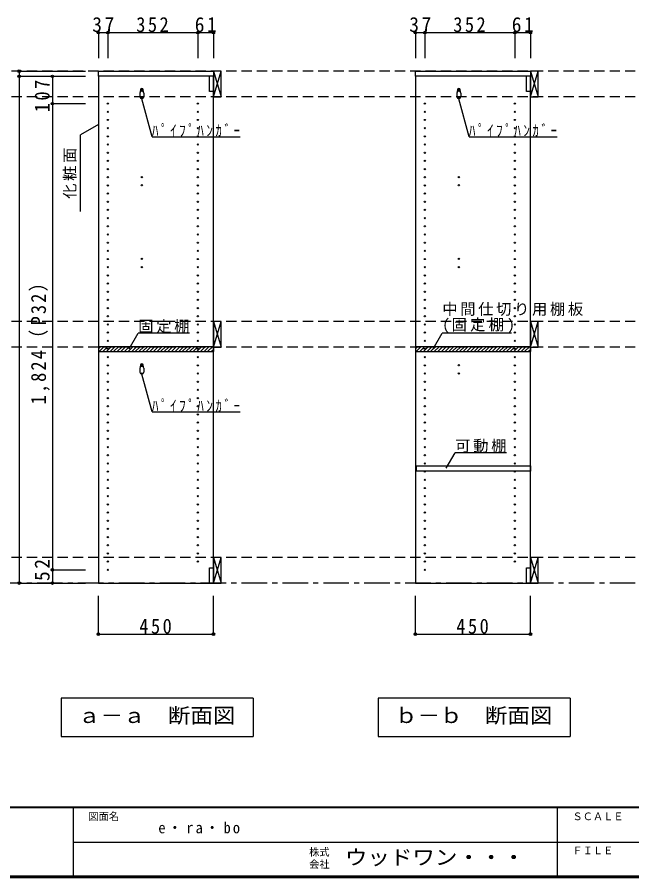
# Model space of a CAD drawing. Units: millimetres at full size, sheet at 1:20. Extents: x -3922 to 3878, y -2932 to 2722.
# Drawn here: x -241 to 2163, y -2864 to 503 of the extents above; entities that cross this region are included whole.
import ezdxf
from ezdxf.enums import TextEntityAlignment as Align

# ---------------------------------------------------------------- set-up
doc = ezdxf.new("R2010")
doc.units = ezdxf.units.MM
doc.header["$LTSCALE"] = 20
doc.header["$PDMODE"] = 32
doc.header["$PDSIZE"] = 10
doc.linetypes.add('CHAIN1', pattern=[8, 5, -1, 1, -1])
doc.linetypes.add('DASHED2', pattern=[3, 2, -1])
for name, color, linetype in [('0-2_本体', 2, 'Continuous'), ('0-3_固定棚', 2, 'Continuous'), ('0-4_可動棚', 3, 'Continuous'), ('0-5', 4, 'Continuous'), ('0-6_ﾊﾟｲﾌﾟﾊﾝｶﾞｰ', 7, 'Continuous'), ('0-7_桟木・巾木', 2, 'Continuous'), ('0-8_引き出し', 3, 'Continuous'), ('0-A_文字', 7, 'Continuous'), ('0-B_寸法', 4, 'Continuous'), ('0-C_ハッチ', 4, 'Continuous'), ('F-1_枠', 6, 'Continuous'), ('F-A_文字', 7, 'Continuous')]:
    doc.layers.add(name, color=color, linetype=linetype)
doc.styles.add('ＭＳ ゴシック', font='')
doc.styles.get('ＭＳ ゴシック').set_extended_font_data('MS Gothic')

msp = doc.modelspace()

# ---------------------------------------------------------------- linework, layer by layer
at = {"layer": '0-2_本体'}
for p, q in [((76.94, 271.73), (76.94, 291.73)), ((76.94, 291.73), (526.94, 291.73)), ((526.94, 271.73), (76.94, 271.73)), ((526.94, 291.73), (526.94, 271.73)), ((1316.94, 271.73), (1316.94, 291.73)), ((1316.94, 291.73), (1766.94, 291.73)), ((1766.94, 271.73), (1316.94, 271.73)), ((1766.94, 291.73), (1766.94, 271.73))]:
    msp.add_line(p, q, dxfattribs=at)
at = {"layer": '0-3_固定棚'}
for p, q in [((76.94, -785.27), (76.94, -805.27)), ((76.94, -785.27), (526.94, -785.27)), ((76.94, -805.27), (526.94, -805.27)), ((526.94, -785.27), (526.94, -805.27)), ((1316.94, -785.27), (1316.94, -805.27)), ((1316.94, -785.27), (1766.94, -785.27)), ((1316.94, -805.27), (1766.94, -805.27)), ((1766.94, -785.27), (1766.94, -805.27))]:
    msp.add_line(p, q, dxfattribs=at)
at = {"layer": '0-4_可動棚', "color": 2}
msp.add_lwpolyline([(1321.94, -1252.77), (1766.94, -1252.77), (1766.94, -1272.77), (1321.94, -1272.77)], close=True, dxfattribs=at)
at = {"layer": '0-5', "color": 3}
for p, q in [((76.94, 271.73), (76.94, -1711.27)), ((526.94, 271.73), (76.94, 271.73)), ((526.94, -1711.27), (526.94, 271.73)), ((1316.94, 271.73), (1316.94, -1711.27)), ((1766.94, 271.73), (1316.94, 271.73)), ((1766.94, -1711.27), (1766.94, 271.73)), ((76.94, -1711.27), (526.94, -1711.27)), ((1316.94, -1711.27), (1766.94, -1711.27))]:
    msp.add_line(p, q, dxfattribs=at)
at = {"layer": '0-5'}
for centre in [(246.94, 218.23), (1486.94, 218.23), (246.94, 186.23), (1486.94, 186.23), (113.94, 164.73), (113.94, 132.73), (465.94, 164.73), (465.94, 132.73), (1353.94, 164.73), (1353.94, 132.73), (1705.94, 164.73), (1705.94, 132.73), (113.94, 100.73), (465.94, 100.73), (1353.94, 100.73), (1705.94, 100.73), (113.94, 68.73), (465.94, 68.73), (1353.94, 68.73), (1705.94, 68.73), (113.94, 36.73), (465.94, 36.73), (1353.94, 36.73), (1705.94, 36.73), (113.94, 4.73), (465.94, 4.73), (1353.94, 4.73), (1705.94, 4.73), (113.94, -27.27), (465.94, -27.27), (1353.94, -27.27), (1705.94, -27.27), (113.94, -59.27), (465.94, -59.27), (1353.94, -59.27), (1705.94, -59.27), (113.94, -91.27), (465.94, -91.27), (1353.94, -91.27), (1705.94, -91.27), (113.94, -123.27), (246.94, -122.77), (465.94, -123.27), (1353.94, -123.27), (1486.94, -122.77), (1705.94, -123.27), (113.94, -155.27), (246.94, -154.77), (465.94, -155.27), (1353.94, -155.27), (1486.94, -154.77), (1705.94, -155.27), (113.94, -187.27), (465.94, -187.27), (1353.94, -187.27), (1705.94, -187.27), (113.94, -219.27), (465.94, -219.27), (1353.94, -219.27), (1705.94, -219.27), (113.94, -251.27), (465.94, -251.27), (1353.94, -251.27), (1705.94, -251.27), (113.94, -283.27), (465.94, -283.27), (1353.94, -283.27), (1705.94, -283.27), (113.94, -315.27), (465.94, -315.27), (1353.94, -315.27), (1705.94, -315.27), (113.94, -347.27), (465.94, -347.27), (1353.94, -347.27), (1705.94, -347.27), (113.94, -379.27), (465.94, -379.27), (1353.94, -379.27), (1705.94, -379.27), (113.94, -411.27), (465.94, -411.27), (1353.94, -411.27), (1705.94, -411.27), (113.94, -443.27), (246.94, -442.77), (465.94, -443.27), (1353.94, -443.27), (1486.94, -442.77), (1705.94, -443.27), (113.94, -475.27), (113.94, -507.27), (246.94, -474.77), (465.94, -475.27), (465.94, -507.27), (1353.94, -475.27), (1353.94, -507.27), (1486.94, -474.77), (1705.94, -475.27), (1705.94, -507.27), (113.94, -539.27), (465.94, -539.27), (1353.94, -539.27), (1705.94, -539.27), (113.94, -571.27), (465.94, -571.27), (1353.94, -571.27), (1705.94, -571.27), (113.94, -603.27), (465.94, -603.27), (1353.94, -603.27), (1705.94, -603.27), (113.94, -635.27), (465.94, -635.27), (1353.94, -635.27), (1705.94, -635.27), (113.94, -667.27), (465.94, -667.27), (1353.94, -667.27), (1705.94, -667.27), (113.94, -699.27), (465.94, -699.27), (1353.94, -699.27), (1705.94, -699.27), (113.94, -731.27), (465.94, -731.27), (1353.94, -731.27), (1705.94, -731.27), (113.94, -763.27), (465.94, -763.27), (1353.94, -763.27), (1705.94, -763.27), (113.94, -795.27), (465.94, -795.27), (1353.94, -795.27), (1705.94, -795.27), (113.94, -827.27), (465.94, -827.27), (1353.94, -827.27), (1705.94, -827.27), (113.94, -859.27), (246.94, -858.77), (465.94, -859.27), (1353.94, -859.27), (1486.94, -858.77), (1705.94, -859.27), (113.94, -891.27), (246.94, -890.77), (465.94, -891.27), (1353.94, -891.27), (1486.94, -890.77), (1705.94, -891.27), (113.94, -923.27), (465.94, -923.27), (1353.94, -923.27), (1705.94, -923.27), (113.94, -955.27), (465.94, -955.27), (1353.94, -955.27), (1705.94, -955.27), (113.94, -987.27), (465.94, -987.27), (1353.94, -987.27), (1705.94, -987.27), (113.94, -1019.27), (465.94, -1019.27), (1353.94, -1019.27), (1705.94, -1019.27), (113.94, -1051.27), (465.94, -1051.27), (1353.94, -1051.27), (1705.94, -1051.27), (113.94, -1083.27), (465.94, -1083.27), (1353.94, -1083.27), (1705.94, -1083.27), (113.94, -1115.27), (113.94, -1147.27), (465.94, -1115.27), (465.94, -1147.27), (1353.94, -1115.27), (1353.94, -1147.27), (1705.94, -1115.27), (1705.94, -1147.27), (113.94, -1179.27), (465.94, -1179.27), (1353.94, -1179.27), (1705.94, -1179.27), (113.94, -1211.27), (465.94, -1211.27), (1353.94, -1211.27), (1705.94, -1211.27), (113.94, -1243.27), (465.94, -1243.27), (1353.94, -1243.27), (1705.94, -1243.27), (113.94, -1275.27), (465.94, -1275.27), (1353.94, -1275.27), (1705.94, -1275.27), (113.94, -1307.27), (465.94, -1307.27), (1353.94, -1307.27), (1705.94, -1307.27), (113.94, -1339.27), (465.94, -1339.27), (1353.94, -1339.27), (1705.94, -1339.27), (113.94, -1371.27), (465.94, -1371.27), (1353.94, -1371.27), (1705.94, -1371.27), (113.94, -1403.27), (465.94, -1403.27), (1353.94, -1403.27), (1705.94, -1403.27), (113.94, -1435.27), (465.94, -1435.27), (1353.94, -1435.27), (1705.94, -1435.27), (113.94, -1467.27), (465.94, -1467.27), (1353.94, -1467.27), (1705.94, -1467.27), (113.94, -1499.27), (465.94, -1499.27), (1353.94, -1499.27), (1705.94, -1499.27), (113.94, -1531.27), (465.94, -1531.27), (1353.94, -1531.27), (1705.94, -1531.27), (113.94, -1563.27), (465.94, -1563.27), (1353.94, -1563.27), (1705.94, -1563.27), (113.94, -1595.27), (465.94, -1595.27), (1353.94, -1595.27), (1705.94, -1595.27), (113.94, -1627.27), (465.94, -1627.27), (1353.94, -1627.27), (1705.94, -1627.27), (113.94, -1659.27), (1353.94, -1659.27)]:
    msp.add_circle(centre, 2.5, dxfattribs=at)
at = {"layer": '0-6_ﾊﾟｲﾌﾟﾊﾝｶﾞｰ', "color": 2}
for p, q in [((239.44, 206.23), (239.44, 191.23)), ((254.44, 206.23), (254.44, 191.23)), ((1479.44, 206.23), (1479.44, 191.23)), ((1494.44, 206.23), (1494.44, 191.23)), ((239.44, -870.77), (239.44, -885.77)), ((254.44, -870.77), (254.44, -885.77))]:
    msp.add_line(p, q, dxfattribs=at)
at = {"layer": '0-6_ﾊﾟｲﾌﾟﾊﾝｶﾞｰ'}
for centre, radius, start, end in [((285.54, 204.72), 46.13, 162.96035, 178.115), ((246.94, 218.23), 5.5, 0, 180), ((208.33, 204.72), 46.13, 1.885, 17.03965), ((1525.54, 204.72), 46.13, 162.96035, 178.115), ((1486.94, 218.23), 5.5, 0, 180), ((1448.33, 204.72), 46.13, 1.885, 17.03965), ((285.54, -872.28), 46.13, 162.96035, 178.115), ((246.94, -858.77), 5.5, 0, 180), ((208.33, -872.28), 46.13, 1.885, 17.03965)]:
    msp.add_arc(centre, radius, start, end, dxfattribs=at)
at = {"layer": '0-6_ﾊﾟｲﾌﾟﾊﾝｶﾞｰ', "color": 2}
for centre, start, end in [((246.94, 206.23), 0, 180), ((1486.94, 206.23), 0, 180), ((246.94, 191.23), 180, 0), ((1486.94, 191.23), 180, 0), ((246.94, -870.77), 0, 180), ((246.94, -885.77), 180, 0)]:
    msp.add_arc(centre, 7.5, start, end, dxfattribs=at)
at = {"layer": '0-7_桟木・巾木'}
for p, q in [((526.94, 271.73), (511.94, 271.73)), ((511.94, 211.73), (511.94, 271.73)), ((526.94, 271.73), (526.94, 230.73)), ((1766.94, 271.73), (1751.94, 271.73)), ((1751.94, 211.73), (1751.94, 271.73)), ((1766.94, 271.73), (1766.94, 230.73)), ((511.94, -1651.27), (526.94, -1651.27)), ((526.94, -1651.27), (526.94, -1711.27)), ((1751.94, -1651.27), (1766.94, -1651.27)), ((1766.94, -1651.27), (1766.94, -1711.27))]:
    msp.add_line(p, q, dxfattribs=at)
for points in [[(526.94, 211.73), (515.44, 211.73), (511.94, 211.73)], [(1766.94, 211.73), (1755.44, 211.73), (1751.94, 211.73)], [(526.94, -1711.27), (511.94, -1711.27), (511.94, -1651.27)], [(1766.94, -1711.27), (1751.94, -1711.27), (1751.94, -1651.27)]]:
    msp.add_lwpolyline(points, dxfattribs=at)
at = {"layer": '0-8_引き出し'}
for p, q in [((526.94, 291.73), (526.94, 191.73)), ((556.94, 291.73), (526.94, 291.73)), ((556.94, 191.73), (556.94, 291.73)), ((1766.94, 291.73), (1766.94, 191.73)), ((1796.94, 291.73), (1766.94, 291.73)), ((1796.94, 191.73), (1796.94, 291.73)), ((526.94, 191.73), (556.94, 191.73)), ((1766.94, 191.73), (1796.94, 191.73)), ((526.94, -1611.27), (526.94, -1711.27)), ((556.94, -1611.27), (526.94, -1611.27)), ((556.94, -1711.27), (556.94, -1611.27)), ((1766.94, -1611.27), (1766.94, -1711.27)), ((1796.94, -1611.27), (1766.94, -1611.27)), ((1796.94, -1711.27), (1796.94, -1611.27)), ((526.94, -1711.27), (556.94, -1711.27)), ((1766.94, -1711.27), (1796.94, -1711.27))]:
    msp.add_line(p, q, dxfattribs=at)
at = {"layer": '0-8_引き出し', "color": 7}
for p, q in [((526.94, 191.73), (556.94, 291.73)), ((526.94, 291.73), (556.94, 191.73)), ((1766.94, 191.73), (1796.94, 291.73)), ((1766.94, 291.73), (1796.94, 191.73)), ((526.94, -688.27), (556.94, -788.27)), ((526.94, -788.27), (556.94, -688.27)), ((1766.94, -688.27), (1796.94, -788.27)), ((1766.94, -788.27), (1796.94, -688.27)), ((526.94, -1711.27), (556.94, -1611.27)), ((526.94, -1611.27), (556.94, -1711.27)), ((1766.94, -1711.27), (1796.94, -1611.27)), ((1766.94, -1611.27), (1796.94, -1711.27))]:
    msp.add_line(p, q, dxfattribs=at)
at = {"layer": '0-8_引き出し'}
for points in [[(556.94, -788.27), (556.94, -688.27), (526.94, -688.27), (526.94, -788.27)], [(1796.94, -788.27), (1796.94, -688.27), (1766.94, -688.27), (1766.94, -788.27)]]:
    msp.add_lwpolyline(points, close=True, dxfattribs=at)
at = {"layer": '0-A_文字'}
for p, q in [((286.68, 35.43), (246.94, 183.73)), ((1526.68, 35.43), (1486.94, 183.73)), ((76.94, 82.66), (6.94, 42.25)), ((6.94, -257.75), (6.94, 42.25)), ((286.68, 35.43), (631.68, 35.43)), ((1526.68, 35.43), (1871.68, 35.43)), ((197.81, -794.33), (232.83, -733.68)), ((432.83, -733.68), (232.83, -733.68)), ((1387.02, -794.33), (1422.04, -733.68)), ((1693.42, -733.68), (1422.04, -733.68)), ((286.68, -1041.57), (246.94, -893.27)), ((286.68, -1041.57), (631.68, -1041.57)), ((1437.81, -1261.83), (1472.83, -1201.18)), ((1672.83, -1201.18), (1472.83, -1201.18)), ((681.94, -2161.27), (681.94, -2311.27)), ((1921.94, -2161.27), (1921.94, -2311.27)), ((-68.06, -2311.27), (681.94, -2311.27)), ((1171.94, -2311.27), (1921.94, -2311.27))]:
    msp.add_line(p, q, dxfattribs=at)
at = {"layer": '0-A_文字', "linetype": 'CHAIN1'}
msp.add_line((3136.94, -1711.27), (-3153.06, -1711.27), dxfattribs=at)
at = {"layer": '0-A_文字'}
for points in [[(681.94, -2161.27), (-68.06, -2161.27), (-68.06, -2311.27)], [(1921.94, -2161.27), (1171.94, -2161.27), (1171.94, -2311.27)]]:
    msp.add_lwpolyline(points, dxfattribs=at)
at = {"layer": '0-B_寸法'}
for p, q in [((76.94, 442.73), (76.94, 342.73)), ((76.94, 442.73), (526.94, 442.73)), ((113.94, 442.73), (113.94, 342.73)), ((465.94, 442.73), (465.94, 342.73)), ((526.94, 442.73), (526.94, 342.73)), ((1316.94, 442.73), (1316.94, 342.73)), ((1316.94, 442.73), (1766.94, 442.73)), ((1353.94, 442.73), (1353.94, 342.73)), ((1705.94, 442.73), (1705.94, 342.73)), ((1766.94, 442.73), (1766.94, 342.73)), ((-233.06, 291.73), (-233.06, 271.73)), ((-233.06, 291.73), (26.94, 291.73)), ((-233.06, 271.73), (26.94, 271.73)), ((-233.06, 271.73), (-233.06, -1711.27)), ((-103.06, 271.73), (26.94, 271.73)), ((-103.06, 271.73), (-103.06, 164.73)), ((-103.06, 164.73), (26.94, 164.73)), ((-103.06, 164.73), (-103.06, -1659.27)), ((-103.06, -1659.27), (26.94, -1659.27)), ((-103.06, -1659.27), (-103.06, -1711.27)), ((-233.06, -1711.27), (26.94, -1711.27)), ((-103.06, -1711.27), (26.94, -1711.27)), ((76.94, -1911.27), (76.94, -1761.27)), ((526.94, -1911.27), (526.94, -1761.27)), ((1316.94, -1911.27), (1316.94, -1761.27)), ((1766.94, -1911.27), (1766.94, -1761.27)), ((76.94, -1911.27), (526.94, -1911.27)), ((1316.94, -1911.27), (1766.94, -1911.27))]:
    msp.add_line(p, q, dxfattribs=at)
at = {"layer": '0-B_寸法', "linetype": 'DASHED2'}
for p, q in [((3136.94, 291.73), (-3153.06, 291.73)), ((3136.94, 191.73), (-3153.06, 191.73)), ((3136.94, -688.27), (-3153.06, -688.27)), ((3136.94, -788.27), (-3153.06, -788.27)), ((3136.94, -1611.27), (-3153.06, -1611.27))]:
    msp.add_line(p, q, dxfattribs=at)
at = {"layer": '0-B_寸法', "color": 7}
for p in [(76.94, 442.73), (113.94, 442.73), (465.94, 442.73), (526.94, 442.73), (1316.94, 442.73), (1353.94, 442.73), (1705.94, 442.73), (1766.94, 442.73), (-233.06, 291.73), (-233.06, 271.73), (-103.06, 271.73), (-103.06, 164.73), (-103.06, -1659.27), (-233.06, -1711.27), (-103.06, -1711.27), (76.94, -1911.27), (526.94, -1911.27), (1316.94, -1911.27), (1766.94, -1911.27)]:
    msp.add_point(p, dxfattribs=at)
at = {"layer": '0-C_ハッチ'}
for p, q in [((76.94, -794.22), (85.89, -785.27)), ((80.03, -805.27), (100.03, -785.27)), ((94.17, -805.27), (114.17, -785.27)), ((108.31, -805.27), (128.31, -785.27)), ((122.45, -805.27), (142.45, -785.27)), ((136.6, -805.27), (156.6, -785.27)), ((150.74, -805.27), (170.74, -785.27)), ((164.88, -805.27), (184.88, -785.27)), ((179.02, -805.27), (199.02, -785.27)), ((193.17, -805.27), (213.17, -785.27)), ((207.31, -805.27), (227.31, -785.27)), ((221.45, -805.27), (241.45, -785.27)), ((235.59, -805.27), (255.59, -785.27)), ((249.73, -805.27), (269.73, -785.27)), ((263.88, -805.27), (283.88, -785.27)), ((278.02, -805.27), (298.02, -785.27)), ((292.16, -805.27), (312.16, -785.27)), ((306.3, -805.27), (326.3, -785.27)), ((320.44, -805.27), (340.44, -785.27)), ((334.59, -805.27), (354.59, -785.27)), ((348.73, -805.27), (368.73, -785.27)), ((362.87, -805.27), (382.87, -785.27)), ((377.01, -805.27), (397.01, -785.27)), ((391.16, -805.27), (411.16, -785.27)), ((405.3, -805.27), (425.3, -785.27)), ((419.44, -805.27), (439.44, -785.27)), ((433.58, -805.27), (453.58, -785.27)), ((447.72, -805.27), (467.72, -785.27)), ((461.87, -805.27), (481.87, -785.27)), ((476.01, -805.27), (496.01, -785.27)), ((490.15, -805.27), (510.15, -785.27)), ((504.29, -805.27), (524.29, -785.27)), ((518.43, -805.27), (526.94, -796.76)), ((1316.94, -794.22), (1325.89, -785.27)), ((1320.03, -805.27), (1340.03, -785.27)), ((1334.17, -805.27), (1354.17, -785.27)), ((1348.31, -805.27), (1368.31, -785.27)), ((1362.45, -805.27), (1382.45, -785.27)), ((1376.6, -805.27), (1396.6, -785.27)), ((1390.74, -805.27), (1410.74, -785.27)), ((1404.88, -805.27), (1424.88, -785.27)), ((1419.02, -805.27), (1439.02, -785.27)), ((1433.17, -805.27), (1453.17, -785.27)), ((1447.31, -805.27), (1467.31, -785.27)), ((1461.45, -805.27), (1481.45, -785.27)), ((1475.59, -805.27), (1495.59, -785.27)), ((1489.73, -805.27), (1509.73, -785.27)), ((1503.88, -805.27), (1523.88, -785.27)), ((1518.02, -805.27), (1538.02, -785.27)), ((1532.16, -805.27), (1552.16, -785.27)), ((1546.3, -805.27), (1566.3, -785.27)), ((1560.44, -805.27), (1580.44, -785.27)), ((1574.59, -805.27), (1594.59, -785.27)), ((1588.73, -805.27), (1608.73, -785.27)), ((1602.87, -805.27), (1622.87, -785.27)), ((1617.01, -805.27), (1637.01, -785.27)), ((1631.16, -805.27), (1651.16, -785.27)), ((1645.3, -805.27), (1665.3, -785.27)), ((1659.44, -805.27), (1679.44, -785.27)), ((1673.58, -805.27), (1693.58, -785.27)), ((1687.72, -805.27), (1707.72, -785.27)), ((1701.87, -805.27), (1721.87, -785.27)), ((1716.01, -805.27), (1736.01, -785.27)), ((1730.15, -805.27), (1750.15, -785.27)), ((1744.29, -805.27), (1764.29, -785.27)), ((1758.43, -805.27), (1766.94, -796.76))]:
    msp.add_line(p, q, dxfattribs=at)
at = {"layer": 'F-1_枠'}
for p, q in [((3877.97, -2587.71), (-3922.03, -2587.71)), ((3877.97, -2591.04), (-3922.03, -2591.04)), ((-22.03, -2591.04), (-22.03, -2857.71)), ((1871.3, -2591.04), (1871.3, -2857.71)), ((-22.03, -2724.37), (3871.3, -2724.38)), ((3877.97, -2857.71), (-3922.03, -2857.71)), ((3877.97, -2861.04), (-3922.03, -2861.04)), ((3877.97, -2864.37), (-3922.03, -2864.37))]:
    msp.add_line(p, q, dxfattribs=at)

# ---------------------------------------------------------------- texts
at = {"layer": '0-A_文字', "style": 'ＭＳ ゴシック', "width": 1.1}
for s, p in [('ａ－ａ\u3000断面図', (-3.06, -2276.27)), ('ｂ－ｂ\u3000断面図', (1236.94, -2276.27))]:
    msp.add_text(s, height=58.65, dxfattribs=at).set_placement(p, align=Align.BOTTOM_LEFT)
at = {"layer": '0-A_文字', "char_height": 43.99, "attachment_point": 7, "style": 'ＭＳ ゴシック'}
for s, insert in [('\\T1.39;\\W0.85;ﾊﾟｲﾌﾟﾊﾝｶﾞｰ', (286.68, 35.43)), ('\\T1.39;\\W0.85;ﾊﾟｲﾌﾟﾊﾝｶﾞｰ', (1526.68, 35.43)), ('\\T1.17;中間仕切り用棚板', (1422.04, -666.12)), ('\\T1.21;(固定棚)', (1422.04, -733.68)), ('\\T1.17;固定棚', (232.83, -733.68)), ('\\T1.39;\\W0.85;ﾊﾟｲﾌﾟﾊﾝｶﾞｰ', (286.68, -1041.57)), ('\\T1.17;可動棚', (1472.83, -1201.18))]:
    msp.add_mtext(s, dxfattribs=dict(at, insert=insert))
at = {"layer": '0-A_文字', "insert": (-8.06, -207.75), "char_height": 43.99, "attachment_point": 7, "rotation": 90, "style": 'ＭＳ ゴシック'}
msp.add_mtext('\\T1.17;化粧面', dxfattribs=at)
at = {"layer": '0-B_寸法', "color": 7, "char_height": 58.65, "attachment_point": 7, "style": 'ＭＳ ゴシック'}
for s, insert in [('\\T1.27;\\W0.95;37', (52.94, 443.94)), ('\\T1.27;\\W0.9;352', (224.94, 443.94)), ('\\T1.27;\\W0.95;61', (453.94, 443.94)), ('\\T1.27;\\W0.95;37', (1292.94, 443.94)), ('\\T1.27;\\W0.9;352', (1464.94, 443.94)), ('\\T1.27;\\W0.95;61', (1693.94, 443.94)), ('\\T1.27;\\W0.9;450', (236.94, -1910.06)), ('\\T1.27;\\W0.9;450', (1476.94, -1910.06))]:
    msp.add_mtext(s, dxfattribs=dict(at, insert=insert))
at = {"layer": '0-B_寸法', "color": 7, "char_height": 58.65, "attachment_point": 7, "rotation": 90, "style": 'ＭＳ ゴシック'}
for s, insert in [('\\T1.27;\\W0.9;107', (-113.06, 131.21)), ('\\T1.23;\\W0.9;1,824（P32）', (-113.06, -1012.27)), ('\\T1.27;\\W0.95;52', (-113.06, -1703))]:
    msp.add_mtext(s, dxfattribs=dict(at, insert=insert))
at = {"layer": 'F-A_文字', "style": 'ＭＳ ゴシック'}
for s, p in [('図面名', (37.97, -2647.71)), ('ＳＣＡＬＥ', (1931.3, -2647.71)), ('株式', (901.3, -2787.04)), ('ＦＩＬＥ', (1931.3, -2781.04)), ('会社', (901.3, -2835.04))]:
    msp.add_text(s, height=29.33, dxfattribs=at).set_placement(p, align=Align.BOTTOM_LEFT)
at = {"layer": 'F-A_文字', "style": 'ＭＳ ゴシック', "width": 1.1}
msp.add_text('ウッドワン・・・', height=58.65, dxfattribs=at).set_placement((1041.3, -2831.04), align=Align.BOTTOM_LEFT)
at = {"layer": 'F-A_文字', "insert": (311.3, -2691.04), "char_height": 43.99, "attachment_point": 7, "style": 'ＭＳ ゴシック'}
msp.add_mtext('\\T1.28;\\W0.95;e・ra・bo', dxfattribs=at)

doc.saveas('drawing.dxf')
